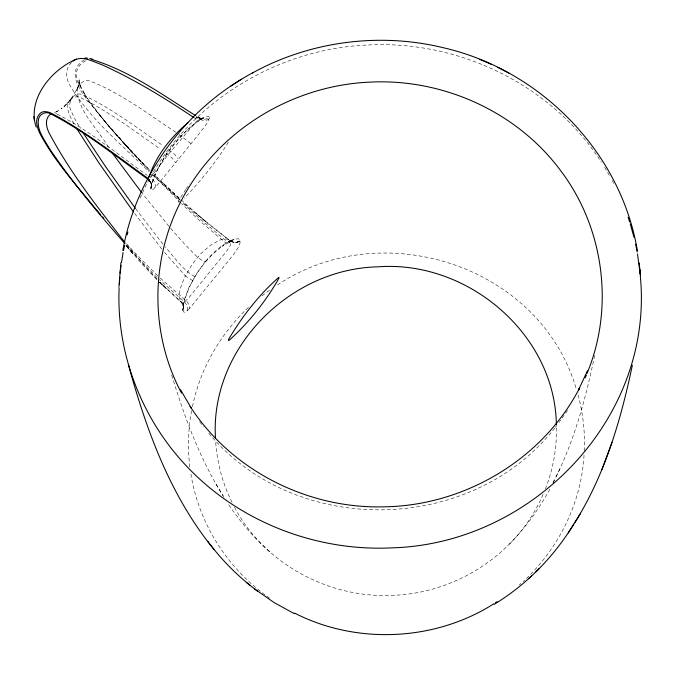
<?xml version="1.0" encoding="UTF-8"?>
<svg xmlns="http://www.w3.org/2000/svg" width="675" height="675" viewBox="0 0 675 675"><rect width="100%" height="100%" fill="white"/><g stroke="black" fill="none" stroke-linecap="round" stroke-linejoin="round"><path stroke-width="0.51" stroke-dasharray="3.38 2.53" d="M151.597 185.828L151.082 181.938L148.677 178.926L148.719 180.006L169.459 152.989L196.973 120.909L198.914 117.804L197.438 117.433L194.02 118.775M148.593 179.727L150.947 182.697M205.698 261.107L196.627 273.518L188.814 287.778L183.819 301.05L182.68 306.492L182.638 310.441L183.457 308.087L183.693 303.421L183.431 304.678C189.287 281.239 203.664 259.673 223.315 245.54L222.303 246.206L229.601 242.08L231.095 240.41L234.444 239.136L238.545 238.773L240.469 240.418L238.882 241.633L235.626 242.561L230.588 241.296L230.546 244.941L227.129 250.535L189.16 297.346L183.651 302.797L182.056 302.948L180.579 301.438L182.697 303.801L183.735 306.577L182.79 304.155L181.187 302.299L181.499 302.611L159.427 282.074M189.363 308.652C181.069 317.663 183.364 307.125 183.22 304.99M151.597 185.912L150.66 189.413L151.394 190.249L153.647 188.992L157.537 184.815L200.332 132.275L206.668 123.787L209.258 118.353L209.284 117.34L205.959 119.078L202.179 119.239L196.096 115.948M584.044 455.119C581.302 503.12 558.402 549.129 523.15 581.588M584.305 450.934C585.2 432.076 582.913 413.117 578.062 394.883M209.284 117.323L208.685 116.454L207.461 116.218L203.082 117.686L192.291 125.609L186.207 131.06L186.604 130.68C172.133 144.863 152.938 170.952 150.947 188.848M151.546 185.287L151.529 184.427L151.436 185.895L150.989 182.782M151.453 185.828L151.208 186.806L151.597 184.748L150.972 188.764M183.457 308.087L183.532 307.446M183.482 308.23L183.549 307.581M150.652 187.751C158.87 159.427 178.495 133.827 203.082 117.686M183.22 309.125L183.364 305.497L181.887 302.619L160.085 282.234M191.607 410.704C188.089 429.266 187.65 448.335 189.818 467.083M192.476 406.595C200.281 368.111 221.088 332.707 249.826 306.087M594.667 355.455C585.917 397.465 574.771 439.493 555.432 478.001M187.456 310.492L187.253 306.129L185.093 302.527L159.494 279.737M155.005 187.658C156.262 183.853 153.866 179.719 150.576 177.803M183.144 309.31L183.33 308.711M545.341 488.945C553.298 468.906 557.111 447.221 556.386 425.663M140.088 198.096C178.563 109.004 271.367 48.938 367.664 45.006C458.873 39.96 551.888 84.873 601.4 162.245M543.08 494.395C518.147 553.044 457.262 592.717 394.023 595.283C329.771 599.012 264.44 564.173 234.267 506.858M552.943 483.005L554.715 479.436M553.103 482.693L560.495 467.817M79.81 84.392L79.186 82.595L80.544 86.459L78.983 80.595L79.287 82.763L79.237 79.473L78.713 86.332L78.992 83.371C77.161 93.108 65.239 101.183 71.525 111.78C73.929 117.602 77.195 123.036 80.401 128.444M228.31 142.239C215.907 162.523 200.551 180.968 184.241 198.214M549.838 489.248C538.405 509.971 524.416 529.242 507.608 545.948M567.489 410.476L559.128 422.28M185.709 189.447L179.339 199.513L178.504 201.513L178.883 202.458M69.694 100.702L71.896 98.103L69.694 100.702C72.293 96.635 76.967 92.062 82.223 94.669C111.257 107.873 136.713 127.786 162.987 145.623M186.19 188.764L189.743 183.819M233.753 239.347L231.879 241.169L229.677 241.903L231.12 241.507C233.997 243.194 237.938 242.764 240.545 240.73M555.39 427.233L556.639 425.579M71.373 98.601L72.141 97.597L70.808 99.318M205.816 260.972C212.963 252.762 221.138 245.059 231.095 240.41M70.082 100.136L64.285 106.667L68.411 102.144L61.147 108.844L62.075 108.118L56.219 111.907L58.177 111.088L54.43 112.539M554.766 428.051C470.829 534.811 295.456 537.671 208.592 433.055M71.027 99.124C63.442 106.355 70.521 117.121 74.284 124.394M70.293 99.908C73.086 96.213 78.182 96.053 81.987 98.356C109.789 112.312 134.755 131.245 160.203 148.981M71.668 62.454C65.197 68.023 65.644 77.515 69.382 84.51C89.606 118.631 121.103 144.214 149.074 171.737M519.37 584.828L520.881 583.538M262.01 295.827L270.017 289.879M209.132 118.893C204.981 122.032 199.353 119.872 195.919 116.691M277.526 284.918C382.776 214.363 541.131 265.916 576.543 389.863M240.013 240.975L238.882 241.633M193.497 117.34L197.707 119.686L201.58 119.163M201.099 119.424L203.631 118.302L200.905 118.538L201.369 118.614L196.957 116.345M192.729 280.64L185.439 275.982L192.156 264.338L200.323 254.154L210.035 245.582L218.759 240.528L221.712 239.532L225.399 242.392L229.163 242.325M229.036 242.384L231.12 241.507L205.867 221.948L182.63 202.205M239.271 241.456L236.309 242.443L233.187 242.342M84.274 59.83C57.282 76.528 98.137 109.544 106.498 123.727M85.826 60.775C77.979 64.024 73.778 73.87 77.726 81.7C89.682 107.148 110.329 127.263 128.343 148.449M238.267 241.903L234.174 242.485M55.763 113.628L56.692 113.923M57.189 114.1C89.53 130.773 117.779 154.356 147.327 175.382M231.112 241.599L231.601 241.819M194.746 276.573C183.423 270.591 174.125 257.023 165.139 246.831M190.898 143.632L178.588 134.148M175.787 132.199C148.028 114.05 121.137 93.184 90.045 81.051C84.603 79.127 79.279 83.599 77.397 88.4L77.954 87.075L75.946 91.631L77.203 89.125C77.667 112.025 99.014 129.575 109.223 148.728M269.738 598.252C228.074 569.506 198.433 523.462 190.822 473.293M168.885 149.85L175.137 154.811L178.251 158.828M166.109 153.259L172.505 158.347L175.306 162.481M205.2 220.953L230.504 241.237M148.719 180.006L150.457 181.879L151.554 184.874L150.609 181.955L151.436 184.182L149.091 180.141M196.248 213.477L205.605 221.307L188.468 206.542L162.903 182.942L180.748 199.884M180.579 301.438L181.575 302.29M180.495 200.315L151.976 174.428M160.211 278.083L186.832 301.404L189.093 304.948L189.456 308.559L233.719 254.391L239.144 246.105L240.545 240.739M269.73 551.821C253.707 537.747 239.937 521.345 227.99 503.719M157.731 275.763L142.847 261.141L125.93 243.169M183.035 203.302L201.234 219.974L225.703 240.511L229.196 241.819L232.968 241.076L231.525 241.287L232.563 241.211L226.395 238.933L221.636 239.456L200.686 221.687L181.533 203.681M178.909 199.353L153.74 174.521M157.072 277.433L142.552 262.845L125.938 244.755M159.789 282.471L166.312 288.757L159.553 282.192M149.015 169.29L130.486 150.576L149.622 170.336M152.693 172.901L163.738 183.727M180.866 203.04L151.959 173.779M156.895 279.678L141.261 263.216L125.921 245.506M156.887 278.994L142.855 263.756L125.483 243.101M149.268 170.961L130.224 150.517M125.803 145.336L143.488 164.033L108.135 125.617M123.93 143.294L131.718 151.748L116.842 135.447L131.87 152.018L103.866 120.369L117.248 135.911L100.001 115.484M125.828 245.455L133.304 254.062L125.93 245.455M170.682 228.352L184.899 244.434L197.657 257.386L203.572 261.461L205.352 261.892L205.765 261.073M168.961 226.328L141.953 192.966M164.472 252.366L185.372 275.948C181.972 283.66 177.213 292.823 180.487 301.362M162.962 244.156L136.038 209.267M98.609 113.746L102.862 119.019L88.273 99.546L84.4 93.589L85.253 94.964L79.92 84.679M161.789 249.041L134.047 212.701M199.572 421.748L203.437 426.592M182.292 303.126L182.638 303.674M171.72 375.19C184.469 416.964 199.581 458.629 223.079 495.695M223.923 497.121L215.637 483.604M604.631 167.349L610.208 176.909M612.233 180.385L614.444 184.891M232.107 502.436C222.362 483.19 216.861 461.877 215.587 440.362M182.942 304.256L183.187 304.864M151.023 182.857L151.563 185.018M183.499 306.197L183.541 306.796L183.507 306.239M230.555 241.414L229.331 242.249L230.555 241.414M199.463 118.226L198.922 117.88L200.197 118.69L199.463 118.226"/><path stroke-width="1.01" d="M118.91 287.288L120.892 262.659M119.112 288.217C116.193 355.607 143.471 423.056 190.983 470.703C243.203 523.522 318.431 551.627 392.437 547.838C532.44 543.712 654.404 417.791 640.271 275.712M119.357 284.226L119.787 277.248M120.032 273.265L121.12 265.343M121.525 262.373L123.095 252.509M122.825 250.442C136.291 175.34 185.861 108.304 253.159 72.571M632.357 365.209C620.907 419.892 604.867 474.812 574.898 522.467M123.517 250.552L124.554 245.658M149.023 177.128C156.052 155.672 170.843 137.118 187.988 122.757M127.06 234.942L127.904 232.057M601.763 469.986L612.056 442.302M587.123 373.224C614.486 307.403 603.965 228.184 561.144 171.315C517.506 111.856 442.851 78.182 369.495 82.147C296.123 85.345 225.121 126.132 187.532 189.574C150.491 250.366 147.833 330.235 181.524 393.052M587.452 370.744L578.509 389.998L579.496 388.184C542.531 459.523 464.366 505.626 384.446 506.807C308.239 509.11 231.609 470.753 190.114 406.367L191.244 408.088L180.546 389.745M585.124 377.949L586.406 375.148M494.193 604.327C526.694 584.567 554.048 556.605 573.767 524.129M568.266 532.929L580.627 513.321M535.925 571.717L539.004 568.797M528.685 578.661L531.613 575.893M73.069 61.13C81.506 54.709 92.61 61.577 101.107 64.403C133.574 78.891 163.991 97.605 193.497 117.34M230.799 86.113L241.448 79.279M493.763 603.838C434.97 641.225 356.569 644.87 294.562 613.077M495.45 602.767L497.138 601.687M51.376 113.738C44.322 117.669 46.052 127.052 49.241 133.169C69.997 172.378 97.698 207.495 124.892 242.376M252.433 72.959C310.078 41.2 379.645 32.13 443.551 47.782C540.447 70.031 621.034 152.061 637.377 250.762M76.478 59.088C52.431 69.272 28.46 96.879 35.37 124.571M84.881 57.966L87.708 58.219M91.353 59.358C129.288 70.681 162.194 94.601 195.387 115.467M89.64 58.531L92.821 59.181M479.638 59.307L491.223 64.268M497.737 67.306L508.975 73.119M294.325 613.659L274.227 602.648L254.483 588.845M147.977 178.411C117.231 156.195 87.126 132.646 53.73 114.472C49.351 111.957 42.289 109.375 38.973 114.75C34.67 120.226 37.176 127.55 39.774 133.27C54.413 160.886 75.659 184.292 95.276 208.406M147.909 179.221C116.395 156.752 85.936 132.123 51.469 114.235C46.769 110.987 40.475 113.079 38.728 118.412C36.07 129.338 44.212 139.21 49.157 148.12C71.744 181.794 97.985 212.861 124.664 243.329M207.697 541.232C219.763 557.558 233.963 572.333 249.75 585.09M246.451 582.466L257.614 591.325M102.566 216.92L103.79 218.329M100.727 214.785L95.875 209.115M141.37 192.215L112.16 152.862M214.009 549.475C170.362 496.176 146.306 430.135 128.343 364.449M135.481 208.499L105.503 166.523L83.177 132.967M133.481 211.933L98.963 162.979L76.528 128.309M35.615 125.314L36.248 127.094M628.113 217.173L629.632 221.94M630.239 223.847L633.985 237.33M635.614 244.131L637.175 251.969M637.495 253.935L640.102 273.729M33.809 116.682L34.349 120.623M639.816 269.215L640.415 275.282L639.208 262.988M556.377 424.693C555.053 333.703 467.083 259.968 377.84 266.836C289.398 268.751 209.731 348.722 215.494 438.413M228.42 339.652L228.8 340.597C248.628 322.861 266.144 301.033 279.138 277.813L278.674 277.433C258.803 294.967 241.92 316.828 228.42 339.652"/></g></svg>
